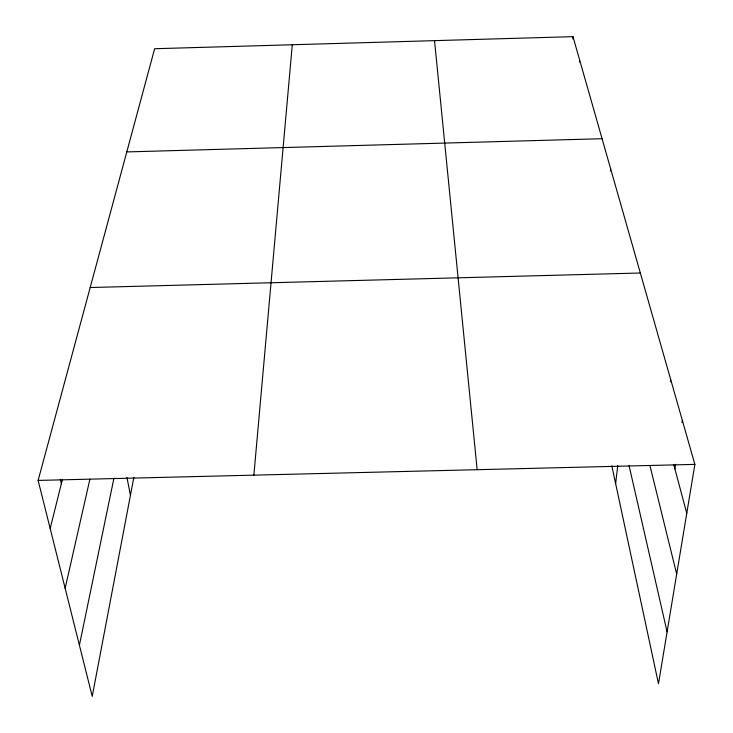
<?xml version="1.0" encoding="UTF-8"?>
<svg xmlns="http://www.w3.org/2000/svg" width="733" height="733" viewBox="0 0 733 733"><rect width="100%" height="100%" fill="white"/><g stroke="black" fill="none" stroke-linecap="round" stroke-linejoin="round"><path stroke-width="1.1" d="M572.83 38.931L572.986 36.65L154.645 48.726L38.125 480.417L92.221 696.35L133.837 477.403M579.418 62.058L579.583 59.794M253.865 475.149L292.293 44.75M610.415 170.972L610.626 168.727M615.628 483.606L617.763 465.464M670.383 381.774L670.695 379.547M674.891 468.827L675.579 464.319M681.983 422.629L682.331 420.375M572.986 36.65L694.875 464.383L658.481 683.807L611.808 465.739M79.411 645.205L113.927 478.228M65.155 588.315L89.884 479.235M50.183 528.511L62.442 479.391M126.791 151.914L602.068 138.711M90.186 287.528L640.34 273.006M38.125 480.417L694.875 464.383M673.728 464.475L686.757 513.302M649.933 465.565L676.678 574.076M60.308 479.336L61.352 483.771M629.07 465.647L667.094 631.873M126.956 477.449L130.428 495.361M434.532 40.645L477.156 469.697"/></g></svg>
